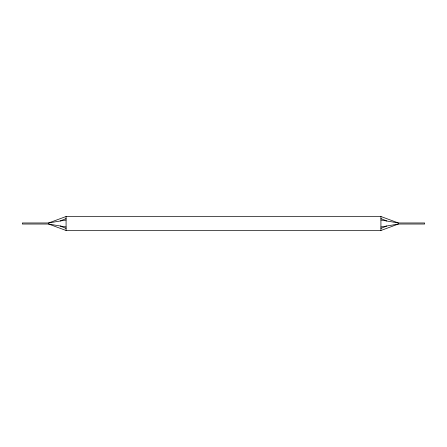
<?xml version="1.0" encoding="UTF-8"?>
<svg xmlns="http://www.w3.org/2000/svg" width="447" height="447" viewBox="0 0 447 447"><rect width="100%" height="100%" fill="white"/><g stroke="black" fill="none" stroke-linecap="round" stroke-linejoin="round"><path stroke-width="0.67" d="M60.25 220.991L66.078 218.555M380.922 228.445L386.75 226.009M380.922 226.998L398.411 224.025L424.65 224.025L424.65 222.975L398.411 222.975L380.922 216.504L66.078 216.504L48.589 222.975L22.35 222.975L22.35 224.025L48.589 224.025L66.078 226.998M66.078 220.002L48.589 222.975L48.589 224.025L66.078 230.496L380.922 230.496L398.411 224.025L398.411 222.975L380.922 220.002M380.922 218.555L386.75 220.991M60.25 226.009L66.078 228.445M380.922 216.504L380.922 230.496M66.078 216.504L66.078 230.496"/></g></svg>
